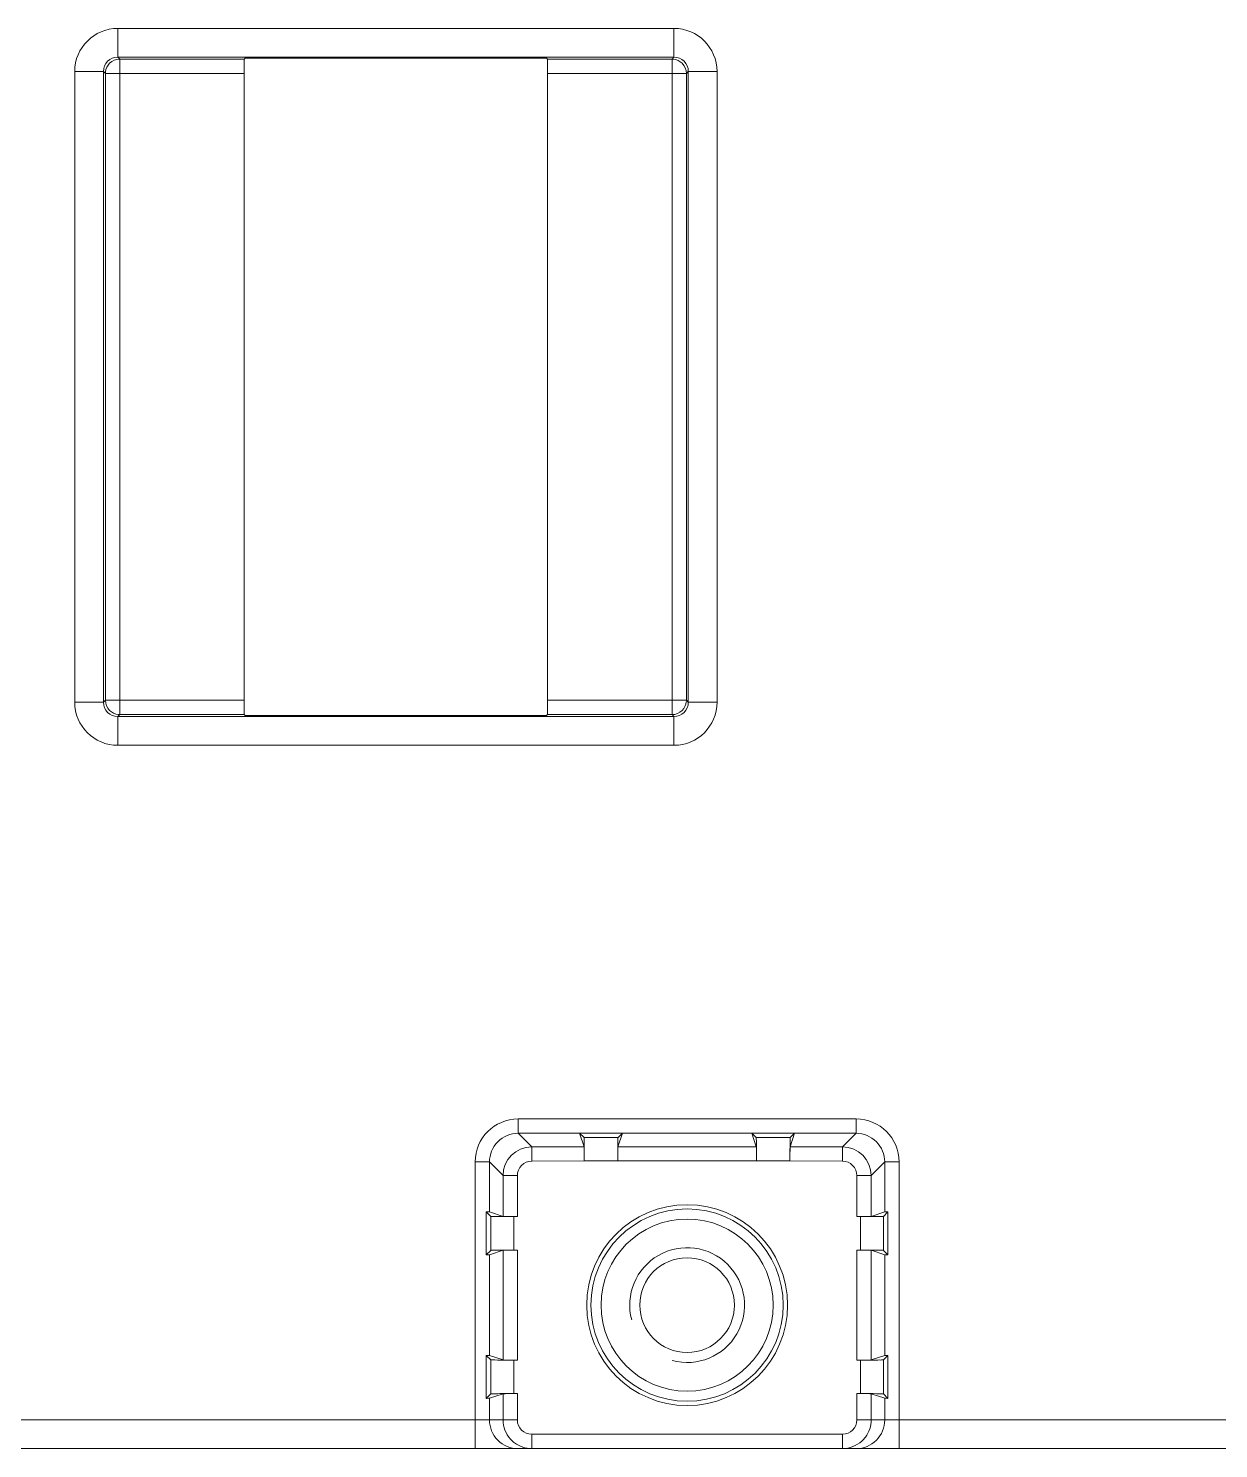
# Model space of a CAD drawing. Header units: millimetres. Extents: x 33157 to 59611, y -29750 to 1750.
# Drawn here: x 54870.76 to 54912.23, y -4078.11 to -4028.62 of the extents above; entities that cross this region are included whole.
import ezdxf

# ---------------------------------------------------------------- set-up
doc = ezdxf.new("R2010")
doc.units = ezdxf.units.MM
doc.layers.add('layer 1', color=7, linetype='Continuous', lineweight=18)

msp = doc.modelspace()

# ---------------------------------------------------------------- linework, layer by layer
at = {"layer": 'layer 1', "lineweight": 9}
for p, q in [((54873.87, -4028.617), (54873.87, -4028.617)), ((54873.87, -4028.617), (54873.87, -4029.617)), ((54893.253, -4028.617), (54893.253, -4028.617)), ((54893.253, -4028.617), (54893.253, -4029.617)), ((54893.253, -4028.617), (54893.253, -4028.617)), ((54873.938, -4029.685), (54873.938, -4029.685)), ((54873.938, -4029.685), (54873.938, -4052.532)), ((54878.279, -4029.685), (54878.279, -4029.685)), ((54878.309, -4029.655), (54878.309, -4029.655)), ((54888.813, -4029.655), (54888.813, -4029.655)), ((54893.185, -4029.685), (54893.185, -4029.685)), ((54893.185, -4029.685), (54893.185, -4052.532)), ((54893.185, -4029.685), (54893.185, -4029.685)), ((54893.253, -4029.617), (54893.253, -4029.617)), ((54893.253, -4029.617), (54893.253, -4029.617)), ((54872.37, -4030.117), (54872.37, -4030.117)), ((54872.37, -4030.117), (54872.37, -4052.1)), ((54873.37, -4030.117), (54873.37, -4030.117)), ((54873.37, -4030.117), (54873.37, -4052.1)), ((54873.37, -4030.117), (54873.37, -4030.117)), ((54873.438, -4030.185), (54873.438, -4030.185)), ((54873.438, -4030.185), (54873.438, -4052.032)), ((54878.274, -4030.185), (54878.274, -4030.185)), ((54878.274, -4030.185), (54878.274, -4052.032)), ((54878.274, -4030.185), (54878.274, -4030.185)), ((54888.848, -4030.185), (54888.848, -4030.185)), ((54888.848, -4030.185), (54888.848, -4052.032)), ((54893.685, -4030.185), (54893.685, -4030.185)), ((54893.685, -4030.185), (54893.685, -4052.032)), ((54893.685, -4030.185), (54893.685, -4030.185)), ((54893.753, -4030.117), (54893.753, -4030.117)), ((54893.753, -4030.117), (54893.753, -4052.1)), ((54893.753, -4030.117), (54893.753, -4030.117)), ((54894.753, -4030.117), (54894.753, -4030.117)), ((54894.753, -4030.117), (54894.753, -4052.1)), ((54894.753, -4030.117), (54894.753, -4030.117)), ((54873.37, -4052.1), (54873.37, -4052.1)), ((54873.438, -4052.032), (54873.438, -4052.032)), ((54878.274, -4052.032), (54878.274, -4052.032)), ((54893.685, -4052.032), (54893.685, -4052.032)), ((54894.753, -4052.1), (54894.753, -4052.1)), ((54873.87, -4052.6), (54873.87, -4052.6)), ((54873.87, -4052.6), (54873.87, -4053.6)), ((54873.938, -4052.532), (54873.938, -4052.532)), ((54878.279, -4052.532), (54878.279, -4052.532)), ((54888.813, -4052.562), (54888.813, -4052.562)), ((54888.844, -4052.532), (54888.844, -4052.532)), ((54893.185, -4052.532), (54893.185, -4052.532)), ((54893.253, -4052.6), (54893.253, -4052.6)), ((54893.253, -4052.6), (54893.253, -4053.6)), ((54893.253, -4052.6), (54893.253, -4052.6)), ((54893.253, -4053.6), (54893.253, -4053.6)), ((54887.824, -4066.621), (54887.824, -4066.621)), ((54887.824, -4066.621), (54887.824, -4067.121)), ((54899.599, -4066.621), (54899.599, -4066.621)), ((54899.599, -4066.621), (54899.599, -4066.621)), ((54899.599, -4066.621), (54899.599, -4067.121)), ((54889.966, -4067.121), (54889.966, -4067.121)), ((54891.457, -4067.121), (54891.457, -4067.121)), ((54891.458, -4067.112), (54891.458, -4067.112)), ((54891.458, -4067.112), (54891.458, -4067.112)), ((54895.966, -4067.121), (54895.966, -4067.121)), ((54897.457, -4067.121), (54897.457, -4067.121)), ((54897.458, -4067.112), (54897.458, -4067.112)), ((54897.458, -4067.112), (54897.458, -4067.112)), ((54899.599, -4067.121), (54899.599, -4067.121)), ((54899.599, -4067.121), (54899.599, -4067.121)), ((54888.296, -4067.593), (54888.296, -4067.593)), ((54888.296, -4067.593), (54888.296, -4068.093)), ((54890.123, -4067.593), (54890.123, -4067.593)), ((54891.303, -4067.267), (54891.303, -4067.267)), ((54896.123, -4067.593), (54896.123, -4067.593)), ((54897.303, -4067.267), (54897.303, -4067.267)), ((54899.127, -4067.593), (54899.127, -4067.593)), ((54899.127, -4067.593), (54899.127, -4067.593)), ((54899.127, -4067.593), (54899.127, -4068.093)), ((54886.324, -4068.121), (54886.324, -4068.121)), ((54886.324, -4068.121), (54886.324, -4078.109)), ((54886.824, -4068.121), (54886.824, -4068.121)), ((54886.824, -4068.121), (54886.824, -4069.863)), ((54886.824, -4068.121), (54886.824, -4068.121)), ((54890.127, -4068.08), (54890.127, -4068.08)), ((54897.296, -4068.08), (54897.296, -4068.08)), ((54900.599, -4068.121), (54900.599, -4068.121)), ((54900.599, -4068.121), (54900.599, -4069.863)), ((54900.599, -4068.121), (54900.599, -4068.121)), ((54901.098, -4068.121), (54901.098, -4068.121)), ((54901.098, -4068.121), (54901.098, -4068.121)), ((54901.098, -4068.121), (54901.098, -4078.109)), ((54887.296, -4068.593), (54887.296, -4068.593)), ((54887.296, -4068.593), (54887.296, -4070.02)), ((54887.796, -4068.593), (54887.796, -4068.593)), ((54887.796, -4068.593), (54887.796, -4068.593)), ((54887.796, -4068.593), (54887.796, -4070.024)), ((54899.627, -4068.593), (54899.627, -4068.593)), ((54899.627, -4068.593), (54899.627, -4070.024)), ((54900.127, -4068.593), (54900.127, -4068.593)), ((54900.127, -4068.593), (54900.127, -4068.593)), ((54900.127, -4068.593), (54900.127, -4070.02)), ((54886.713, -4069.86), (54886.713, -4069.86)), ((54886.713, -4069.86), (54886.713, -4071.357)), ((54886.87, -4070.017), (54886.87, -4070.017)), ((54886.87, -4070.017), (54886.87, -4071.2)), ((54887.67, -4070.024), (54887.67, -4070.024)), ((54887.67, -4070.024), (54887.67, -4071.193)), ((54887.796, -4070.024), (54887.796, -4070.024)), ((54899.753, -4070.024), (54899.753, -4070.024)), ((54899.753, -4070.024), (54899.753, -4071.193)), ((54899.753, -4070.024), (54899.753, -4070.024)), ((54900.553, -4070.017), (54900.553, -4070.017)), ((54900.553, -4070.017), (54900.553, -4071.2)), ((54900.599, -4069.863), (54900.599, -4069.863)), ((54900.71, -4069.86), (54900.71, -4069.86)), ((54900.71, -4069.86), (54900.71, -4071.357)), ((54900.71, -4069.86), (54900.71, -4069.86)), ((54886.824, -4071.354), (54886.824, -4071.354)), ((54886.824, -4071.354), (54886.824, -4074.863)), ((54886.87, -4071.2), (54886.87, -4071.2)), ((54887.296, -4071.197), (54887.296, -4071.197)), ((54887.296, -4071.197), (54887.296, -4075.02)), ((54887.296, -4071.197), (54887.296, -4071.197)), ((54887.796, -4071.193), (54887.796, -4071.193)), ((54887.796, -4071.193), (54887.796, -4075.024)), ((54887.796, -4071.193), (54887.796, -4071.193)), ((54899.627, -4071.193), (54899.627, -4071.193)), ((54899.627, -4071.193), (54899.627, -4075.024)), ((54899.753, -4071.193), (54899.753, -4071.193)), ((54900.127, -4071.197), (54900.127, -4071.197)), ((54900.127, -4071.197), (54900.127, -4075.02)), ((54900.599, -4071.354), (54900.599, -4071.354)), ((54900.599, -4071.354), (54900.599, -4074.863)), ((54886.713, -4074.86), (54886.713, -4074.86)), ((54886.713, -4074.86), (54886.713, -4076.357)), ((54886.87, -4075.017), (54886.87, -4075.017)), ((54886.87, -4075.017), (54886.87, -4076.2)), ((54887.67, -4075.024), (54887.67, -4075.024)), ((54887.67, -4075.024), (54887.67, -4076.193)), ((54887.796, -4075.024), (54887.796, -4075.024)), ((54899.753, -4075.024), (54899.753, -4075.024)), ((54899.753, -4075.024), (54899.753, -4076.193)), ((54899.753, -4075.024), (54899.753, -4075.024)), ((54900.553, -4075.017), (54900.553, -4075.017)), ((54900.553, -4075.017), (54900.553, -4076.2)), ((54900.599, -4074.863), (54900.599, -4074.863)), ((54900.71, -4074.86), (54900.71, -4074.86)), ((54900.71, -4074.86), (54900.71, -4076.357)), ((54900.71, -4074.86), (54900.71, -4074.86)), ((54886.824, -4076.354), (54886.824, -4076.354)), ((54886.824, -4076.354), (54886.824, -4077.109)), ((54886.87, -4076.2), (54886.87, -4076.2)), ((54887.296, -4076.197), (54887.296, -4076.197)), ((54887.296, -4076.197), (54887.296, -4077.109)), ((54887.296, -4076.197), (54887.296, -4076.197)), ((54887.796, -4076.193), (54887.796, -4076.193)), ((54887.796, -4076.193), (54887.796, -4077.109)), ((54887.796, -4076.193), (54887.796, -4076.193)), ((54899.627, -4076.193), (54899.627, -4076.193)), ((54899.627, -4076.193), (54899.627, -4077.109)), ((54899.753, -4076.193), (54899.753, -4076.193)), ((54900.127, -4076.197), (54900.127, -4076.197)), ((54900.127, -4076.197), (54900.127, -4077.109)), ((54900.599, -4076.354), (54900.599, -4076.354)), ((54900.599, -4076.354), (54900.599, -4077.109)), ((54887.796, -4077.109), (54887.796, -4077.109)), ((54888.296, -4077.609), (54888.296, -4077.609)), ((54888.296, -4077.609), (54888.296, -4078.109)), ((54899.127, -4077.609), (54899.127, -4077.609)), ((54899.127, -4077.609), (54899.127, -4077.609)), ((54899.127, -4077.609), (54899.127, -4078.109))]:
    msp.add_line(p, q, dxfattribs=at)
for points in [[(54873.87, -4028.617), (54873.042, -4028.617), (54872.37, -4029.289), (54872.37, -4030.117)], [(54873.87, -4028.617), (54873.87, -4028.617), (54893.253, -4028.617), (54893.253, -4028.617)], [(54894.753, -4030.117), (54894.753, -4029.289), (54894.081, -4028.617), (54893.253, -4028.617)], [(54873.585, -4029.832), (54873.506, -4029.91), (54873.453, -4030.022), (54873.441, -4030.132)], [(54873.938, -4029.685), (54873.811, -4029.685), (54873.675, -4029.742), (54873.585, -4029.832)], [(54873.87, -4029.617), (54873.87, -4029.617), (54893.253, -4029.617), (54893.253, -4029.617)], [(54873.938, -4029.685), (54873.938, -4029.685), (54873.87, -4029.617), (54873.87, -4029.617)], [(54878.279, -4029.685), (54878.279, -4029.685), (54873.938, -4029.685), (54873.938, -4029.685)], [(54878.309, -4029.655), (54878.309, -4029.655), (54888.813, -4029.655), (54888.813, -4029.655)], [(54878.279, -4029.685), (54878.276, -4029.688), (54878.274, -4029.911), (54878.274, -4030.185)], [(54878.279, -4029.685), (54878.279, -4029.685), (54878.309, -4029.655), (54878.309, -4029.655)], [(54888.844, -4029.685), (54888.844, -4029.685), (54888.813, -4029.655), (54888.813, -4029.655)], [(54893.185, -4029.685), (54893.185, -4029.685), (54888.844, -4029.685), (54888.844, -4029.685)], [(54888.848, -4030.185), (54888.848, -4029.911), (54888.846, -4029.688), (54888.844, -4029.685)], [(54893.253, -4029.617), (54893.253, -4029.617), (54893.185, -4029.685), (54893.185, -4029.685)], [(54893.238, -4029.688), (54893.22, -4029.686), (54893.202, -4029.685), (54893.185, -4029.685)], [(54893.538, -4029.832), (54893.46, -4029.753), (54893.348, -4029.7), (54893.238, -4029.688)], [(54893.685, -4030.185), (54893.685, -4030.058), (54893.628, -4029.922), (54893.538, -4029.832)], [(54872.37, -4030.117), (54872.37, -4030.117), (54873.37, -4030.117), (54873.37, -4030.117)], [(54873.438, -4030.185), (54873.438, -4030.185), (54873.37, -4030.117), (54873.37, -4030.117)], [(54873.438, -4030.185), (54873.438, -4030.185), (54878.274, -4030.185), (54878.274, -4030.185)], [(54873.441, -4030.132), (54873.439, -4030.15), (54873.438, -4030.167), (54873.438, -4030.185)], [(54893.685, -4030.185), (54893.685, -4030.185), (54888.848, -4030.185), (54888.848, -4030.185)], [(54893.753, -4030.117), (54893.753, -4030.117), (54893.685, -4030.185), (54893.685, -4030.185)], [(54894.753, -4030.117), (54894.753, -4030.117), (54893.753, -4030.117), (54893.753, -4030.117)], [(54872.37, -4052.1), (54872.37, -4052.1), (54873.37, -4052.1), (54873.37, -4052.1)], [(54872.37, -4052.1), (54872.37, -4052.928), (54873.042, -4053.6), (54873.87, -4053.6)], [(54873.438, -4052.032), (54873.438, -4052.032), (54873.37, -4052.1), (54873.37, -4052.1)], [(54873.438, -4052.032), (54873.438, -4052.032), (54878.274, -4052.032), (54878.274, -4052.032)], [(54873.438, -4052.032), (54873.438, -4052.159), (54873.494, -4052.295), (54873.585, -4052.385)], [(54878.274, -4052.032), (54878.274, -4052.306), (54878.276, -4052.529), (54878.279, -4052.532)], [(54888.848, -4052.032), (54888.848, -4052.032), (54893.685, -4052.032), (54893.685, -4052.032)], [(54888.844, -4052.532), (54888.846, -4052.529), (54888.848, -4052.306), (54888.848, -4052.032)], [(54893.253, -4053.6), (54894.081, -4053.6), (54894.753, -4052.928), (54894.753, -4052.1)], [(54893.538, -4052.385), (54893.617, -4052.307), (54893.67, -4052.195), (54893.682, -4052.085)], [(54893.682, -4052.085), (54893.684, -4052.067), (54893.685, -4052.05), (54893.685, -4052.032)], [(54893.685, -4052.032), (54893.685, -4052.032), (54893.753, -4052.1), (54893.753, -4052.1)], [(54894.753, -4052.1), (54894.753, -4052.1), (54893.753, -4052.1), (54893.753, -4052.1)], [(54873.585, -4052.385), (54873.663, -4052.464), (54873.775, -4052.517), (54873.885, -4052.529)], [(54893.253, -4052.6), (54893.253, -4052.6), (54873.87, -4052.6), (54873.87, -4052.6)], [(54873.938, -4052.532), (54873.938, -4052.532), (54873.87, -4052.6), (54873.87, -4052.6)], [(54873.885, -4052.529), (54873.903, -4052.531), (54873.92, -4052.532), (54873.938, -4052.532)], [(54873.938, -4052.532), (54873.938, -4052.532), (54878.279, -4052.532), (54878.279, -4052.532)], [(54878.309, -4052.562), (54878.309, -4052.562), (54888.813, -4052.562), (54888.813, -4052.562)], [(54878.279, -4052.532), (54878.279, -4052.532), (54878.309, -4052.562), (54878.309, -4052.562)], [(54888.844, -4052.532), (54888.844, -4052.532), (54888.813, -4052.562), (54888.813, -4052.562)], [(54888.844, -4052.532), (54888.844, -4052.532), (54893.185, -4052.532), (54893.185, -4052.532)], [(54893.185, -4052.532), (54893.185, -4052.532), (54893.253, -4052.6), (54893.253, -4052.6)], [(54893.185, -4052.532), (54893.312, -4052.532), (54893.448, -4052.475), (54893.538, -4052.385)], [(54893.253, -4053.6), (54893.253, -4053.6), (54873.87, -4053.6), (54873.87, -4053.6)], [(54887.824, -4066.621), (54886.996, -4066.621), (54886.324, -4067.293), (54886.324, -4068.121)], [(54899.599, -4066.621), (54899.599, -4066.621), (54887.824, -4066.621), (54887.824, -4066.621)], [(54901.098, -4068.121), (54901.098, -4067.293), (54900.427, -4066.621), (54899.599, -4066.621)], [(54889.966, -4067.121), (54889.966, -4067.121), (54887.824, -4067.121), (54887.824, -4067.121)], [(54888.296, -4067.593), (54888.296, -4067.593), (54887.824, -4067.121), (54887.824, -4067.121)], [(54891.458, -4067.112), (54891.458, -4067.112), (54889.965, -4067.112), (54889.965, -4067.112)], [(54889.966, -4067.113), (54889.966, -4067.113), (54889.965, -4067.112), (54889.965, -4067.112)], [(54890.12, -4067.267), (54890.12, -4067.267), (54889.966, -4067.117), (54889.966, -4067.117)], [(54889.966, -4067.121), (54889.966, -4067.121), (54890.123, -4067.593), (54890.123, -4067.593)], [(54891.457, -4067.121), (54891.457, -4067.121), (54891.3, -4067.593), (54891.3, -4067.593)], [(54891.303, -4067.267), (54891.303, -4067.267), (54891.458, -4067.112), (54891.458, -4067.112)], [(54895.966, -4067.121), (54895.966, -4067.121), (54891.457, -4067.121), (54891.457, -4067.121)], [(54897.458, -4067.112), (54897.458, -4067.112), (54895.965, -4067.112), (54895.965, -4067.112)], [(54895.966, -4067.113), (54895.966, -4067.113), (54895.965, -4067.112), (54895.965, -4067.112)], [(54896.12, -4067.267), (54896.12, -4067.267), (54895.966, -4067.117), (54895.966, -4067.117)], [(54895.966, -4067.121), (54895.966, -4067.121), (54896.123, -4067.593), (54896.123, -4067.593)], [(54897.457, -4067.121), (54897.457, -4067.121), (54897.3, -4067.593), (54897.3, -4067.593)], [(54897.303, -4067.267), (54897.303, -4067.267), (54897.458, -4067.112), (54897.458, -4067.112)], [(54899.599, -4067.121), (54899.599, -4067.121), (54897.457, -4067.121), (54897.457, -4067.121)], [(54899.127, -4067.593), (54899.127, -4067.593), (54899.599, -4067.121), (54899.599, -4067.121)], [(54888.296, -4067.593), (54887.744, -4067.593), (54887.296, -4068.041), (54887.296, -4068.593)], [(54890.123, -4067.593), (54890.123, -4067.593), (54888.296, -4067.593), (54888.296, -4067.593)], [(54891.303, -4067.267), (54891.303, -4067.267), (54890.12, -4067.267), (54890.12, -4067.267)], [(54896.123, -4067.593), (54896.123, -4067.593), (54891.3, -4067.593), (54891.3, -4067.593)], [(54897.303, -4067.267), (54897.303, -4067.267), (54896.12, -4067.267), (54896.12, -4067.267)], [(54899.127, -4067.593), (54899.127, -4067.593), (54897.3, -4067.593), (54897.3, -4067.593)], [(54900.127, -4068.593), (54900.126, -4068.041), (54899.679, -4067.593), (54899.127, -4067.593)], [(54886.324, -4068.121), (54886.324, -4068.121), (54886.824, -4068.121), (54886.824, -4068.121)], [(54887.296, -4068.593), (54887.296, -4068.593), (54886.824, -4068.121), (54886.824, -4068.121)], [(54890.127, -4068.08), (54890.127, -4068.08), (54888.296, -4068.093), (54888.296, -4068.093)], [(54897.296, -4068.08), (54897.296, -4068.08), (54890.127, -4068.08), (54890.127, -4068.08)], [(54899.127, -4068.093), (54899.127, -4068.093), (54897.296, -4068.08), (54897.296, -4068.08)], [(54900.127, -4068.593), (54900.127, -4068.593), (54900.599, -4068.121), (54900.599, -4068.121)], [(54901.098, -4068.121), (54901.098, -4068.121), (54900.599, -4068.121), (54900.599, -4068.121)], [(54887.796, -4068.593), (54887.796, -4068.593), (54887.296, -4068.593), (54887.296, -4068.593)], [(54899.627, -4068.593), (54899.627, -4068.593), (54900.127, -4068.593), (54900.127, -4068.593)], [(54886.87, -4070.017), (54886.87, -4070.017), (54886.713, -4069.86), (54886.713, -4069.86)], [(54886.824, -4069.863), (54886.821, -4069.862), (54886.782, -4069.861), (54886.713, -4069.86)], [(54886.824, -4069.863), (54886.824, -4069.863), (54887.296, -4070.02), (54887.296, -4070.02)], [(54886.87, -4070.017), (54886.874, -4070.021), (54887.231, -4070.024), (54887.67, -4070.024)], [(54887.296, -4070.02), (54887.303, -4070.022), (54887.525, -4070.024), (54887.796, -4070.024)], [(54887.796, -4070.024), (54887.796, -4070.024), (54887.67, -4070.024), (54887.67, -4070.024)], [(54899.627, -4070.024), (54899.627, -4070.024), (54899.753, -4070.024), (54899.753, -4070.024)], [(54900.599, -4069.863), (54900.599, -4069.863), (54900.127, -4070.02), (54900.127, -4070.02)], [(54900.553, -4070.017), (54900.553, -4070.017), (54900.71, -4069.86), (54900.71, -4069.86)], [(54900.71, -4069.86), (54900.641, -4069.861), (54900.602, -4069.862), (54900.599, -4069.863)], [(54886.87, -4071.2), (54886.87, -4071.2), (54886.713, -4071.357), (54886.713, -4071.357)], [(54886.713, -4071.357), (54886.782, -4071.356), (54886.821, -4071.355), (54886.824, -4071.354)], [(54886.824, -4071.354), (54886.824, -4071.354), (54887.296, -4071.197), (54887.296, -4071.197)], [(54887.796, -4071.193), (54887.796, -4071.193), (54887.67, -4071.193), (54887.67, -4071.193)], [(54899.627, -4071.193), (54899.627, -4071.193), (54899.753, -4071.193), (54899.753, -4071.193)], [(54900.127, -4071.197), (54900.12, -4071.195), (54899.898, -4071.193), (54899.627, -4071.193)], [(54900.553, -4071.2), (54900.549, -4071.196), (54900.192, -4071.193), (54899.753, -4071.193)], [(54900.599, -4071.354), (54900.599, -4071.354), (54900.127, -4071.197), (54900.127, -4071.197)], [(54900.553, -4071.2), (54900.553, -4071.2), (54900.71, -4071.357), (54900.71, -4071.357)], [(54900.599, -4071.354), (54900.602, -4071.355), (54900.641, -4071.356), (54900.71, -4071.357)], [(54886.87, -4075.017), (54886.87, -4075.017), (54886.713, -4074.86), (54886.713, -4074.86)], [(54886.824, -4074.863), (54886.821, -4074.862), (54886.782, -4074.861), (54886.713, -4074.86)], [(54886.824, -4074.863), (54886.824, -4074.863), (54887.296, -4075.02), (54887.296, -4075.02)], [(54886.87, -4075.017), (54886.874, -4075.021), (54887.231, -4075.024), (54887.67, -4075.024)], [(54887.296, -4075.02), (54887.303, -4075.022), (54887.525, -4075.024), (54887.796, -4075.024)], [(54887.796, -4075.024), (54887.796, -4075.024), (54887.67, -4075.024), (54887.67, -4075.024)], [(54899.627, -4075.024), (54899.627, -4075.024), (54899.753, -4075.024), (54899.753, -4075.024)], [(54900.599, -4074.863), (54900.599, -4074.863), (54900.127, -4075.02), (54900.127, -4075.02)], [(54900.553, -4075.017), (54900.553, -4075.017), (54900.71, -4074.86), (54900.71, -4074.86)], [(54900.71, -4074.86), (54900.641, -4074.861), (54900.602, -4074.862), (54900.599, -4074.863)], [(54886.87, -4076.2), (54886.87, -4076.2), (54886.713, -4076.357), (54886.713, -4076.357)], [(54886.713, -4076.357), (54886.782, -4076.356), (54886.821, -4076.355), (54886.824, -4076.354)], [(54886.824, -4076.354), (54886.824, -4076.354), (54887.296, -4076.197), (54887.296, -4076.197)], [(54887.796, -4076.193), (54887.796, -4076.193), (54887.67, -4076.193), (54887.67, -4076.193)], [(54899.627, -4076.193), (54899.627, -4076.193), (54899.753, -4076.193), (54899.753, -4076.193)], [(54900.127, -4076.197), (54900.12, -4076.195), (54899.898, -4076.193), (54899.627, -4076.193)], [(54900.553, -4076.2), (54900.549, -4076.196), (54900.192, -4076.193), (54899.753, -4076.193)], [(54900.599, -4076.354), (54900.599, -4076.354), (54900.127, -4076.197), (54900.127, -4076.197)], [(54900.553, -4076.2), (54900.553, -4076.2), (54900.71, -4076.357), (54900.71, -4076.357)], [(54900.599, -4076.354), (54900.602, -4076.355), (54900.641, -4076.356), (54900.71, -4076.357)], [(54845.627, -4077.109), (54845.627, -4077.109), (54887.796, -4077.109), (54887.796, -4077.109)], [(54886.824, -4077.109), (54886.824, -4077.374), (54886.929, -4077.628), (54887.117, -4077.816)], [(54887.296, -4077.108), (54887.296, -4077.357), (54887.389, -4077.597), (54887.556, -4077.781)], [(54887.796, -4077.109), (54887.796, -4077.385), (54888.02, -4077.609), (54888.296, -4077.609)], [(54899.127, -4077.609), (54899.403, -4077.609), (54899.627, -4077.385), (54899.627, -4077.109)], [(54899.627, -4077.109), (54899.627, -4077.109), (54932.796, -4077.109), (54932.796, -4077.109)], [(54899.928, -4077.707), (54900.054, -4077.538), (54900.127, -4077.319), (54900.127, -4077.109)], [(54900.306, -4077.816), (54900.493, -4077.628), (54900.599, -4077.374), (54900.599, -4077.109)], [(54887.117, -4077.816), (54887.304, -4078.003), (54887.559, -4078.108), (54887.824, -4078.109)], [(54887.556, -4077.781), (54887.599, -4077.828), (54887.647, -4077.872), (54887.698, -4077.91)], [(54887.698, -4077.91), (54887.866, -4078.036), (54888.086, -4078.108), (54888.296, -4078.109)], [(54888.296, -4077.609), (54888.296, -4077.609), (54899.127, -4077.609), (54899.127, -4077.609)], [(54899.127, -4078.109), (54899.375, -4078.108), (54899.615, -4078.016), (54899.799, -4077.849)], [(54899.599, -4078.109), (54899.864, -4078.108), (54900.118, -4078.003), (54900.306, -4077.816)], [(54899.799, -4077.849), (54899.846, -4077.806), (54899.89, -4077.758), (54899.928, -4077.707)], [(54809.212, -4078.109), (54809.212, -4078.109), (55095.211, -4078.109), (55095.211, -4078.109)]]:
    msp.add_open_spline(points, degree=3, dxfattribs=at)
for points, knots in [([(54873.87, -4029.617), (54873.737, -4029.617), (54873.61, -4029.67), (54873.516, -4029.764), (54873.423, -4029.857), (54873.37, -4029.985), (54873.37, -4030.117)], [0, 0, 0, 0, 177885.714021, 177885.714021, 177885.714021, 355771.428041, 355771.428041, 355771.428041, 355771.428041]), ([(54893.753, -4030.117), (54893.753, -4029.985), (54893.7, -4029.857), (54893.606, -4029.764), (54893.513, -4029.67), (54893.385, -4029.617), (54893.253, -4029.617)], [0, 0, 0, 0, 177948.246748, 177948.246748, 177948.246748, 355896.493497, 355896.493497, 355896.493497, 355896.493497]), ([(54873.37, -4052.1), (54873.37, -4052.232), (54873.423, -4052.36), (54873.516, -4052.453), (54873.61, -4052.547), (54873.737, -4052.6), (54873.87, -4052.6)], [0, 0, 0, 0, 177924.588871, 177924.588871, 177924.588871, 355849.177742, 355849.177742, 355849.177742, 355849.177742]), ([(54893.253, -4052.6), (54893.385, -4052.6), (54893.513, -4052.547), (54893.606, -4052.453), (54893.7, -4052.36), (54893.753, -4052.232), (54893.753, -4052.1)], [0, 0, 0, 0, 177987.120337, 177987.120337, 177987.120337, 355974.240674, 355974.240674, 355974.240674, 355974.240674]), ([(54887.824, -4067.121), (54887.559, -4067.121), (54887.304, -4067.226), (54887.117, -4067.414), (54886.929, -4067.601), (54886.824, -4067.856), (54886.824, -4068.121)], [0, 0, 0, 0, 177992.337159, 177992.337159, 177992.337159, 355984.674317, 355984.674317, 355984.674317, 355984.674317]), ([(54900.599, -4068.121), (54900.599, -4067.856), (54900.494, -4067.601), (54900.306, -4067.414), (54900.119, -4067.226), (54899.864, -4067.121), (54899.599, -4067.121)], [0, 0, 0, 0, 178033.306349, 178033.306349, 178033.306349, 356066.612698, 356066.612698, 356066.612698, 356066.612698]), ([(54890.127, -4068.08), (54890.127, -4067.977), (54890.127, -4067.875), (54890.127, -4067.772), (54890.127, -4067.725), (54890.126, -4067.678), (54890.126, -4067.632), (54890.126, -4067.591), (54890.126, -4067.55), (54890.125, -4067.509), (54890.125, -4067.475), (54890.124, -4067.442), (54890.124, -4067.407), (54890.124, -4067.382), (54890.125, -4067.356), (54890.123, -4067.332), (54890.122, -4067.316), (54890.119, -4067.302), (54890.122, -4067.284), (54890.123, -4067.278), (54890.124, -4067.271), (54890.12, -4067.267)], [0, 0, 0, 0, 148899.088234, 148899.088234, 148899.088234, 297798.176467, 297798.176467, 297798.176467, 446697.264701, 446697.264701, 446697.264701, 595596.352935, 595596.352935, 595596.352935, 744495.441169, 744495.441169, 744495.441169, 893394.529402, 893394.529402, 893394.529402, 1042293.617636, 1042293.617636, 1042293.617636, 1042293.617636]), ([(54890.127, -4068.08), (54890.127, -4068.019), (54890.127, -4067.958), (54890.127, -4067.896), (54890.127, -4067.844), (54890.128, -4067.791), (54890.126, -4067.74), (54890.125, -4067.705), (54890.122, -4067.67), (54890.125, -4067.634), (54890.126, -4067.62), (54890.127, -4067.606), (54890.123, -4067.593)], [0, 0, 0, 0, 157838.675086, 157838.675086, 157838.675086, 315677.350172, 315677.350172, 315677.350172, 473516.025257, 473516.025257, 473516.025257, 631354.700343, 631354.700343, 631354.700343, 631354.700343]), ([(54891.303, -4067.267), (54891.299, -4067.271), (54891.3, -4067.278), (54891.301, -4067.284), (54891.304, -4067.302), (54891.301, -4067.316), (54891.3, -4067.332), (54891.298, -4067.356), (54891.298, -4067.382), (54891.299, -4067.407), (54891.299, -4067.442), (54891.298, -4067.475), (54891.298, -4067.509), (54891.297, -4067.55), (54891.297, -4067.591), (54891.297, -4067.632), (54891.297, -4067.678), (54891.296, -4067.725), (54891.296, -4067.772), (54891.296, -4067.875), (54891.296, -4067.977), (54891.296, -4068.08)], [0, 0, 0, 0, 148902.331142, 148902.331142, 148902.331142, 297804.662285, 297804.662285, 297804.662285, 446706.993427, 446706.993427, 446706.993427, 595609.32457, 595609.32457, 595609.32457, 744511.655712, 744511.655712, 744511.655712, 893413.986854, 893413.986854, 893413.986854, 1042316.317997, 1042316.317997, 1042316.317997, 1042316.317997]), ([(54891.296, -4068.08), (54891.296, -4068.019), (54891.296, -4067.958), (54891.296, -4067.896), (54891.296, -4067.844), (54891.295, -4067.791), (54891.297, -4067.74), (54891.298, -4067.705), (54891.301, -4067.67), (54891.298, -4067.634), (54891.297, -4067.62), (54891.296, -4067.606), (54891.3, -4067.593)], [0, 0, 0, 0, 157841.910082, 157841.910082, 157841.910082, 315683.820164, 315683.820164, 315683.820164, 473525.730246, 473525.730246, 473525.730246, 631367.640328, 631367.640328, 631367.640328, 631367.640328]), ([(54896.127, -4068.08), (54896.127, -4067.977), (54896.127, -4067.875), (54896.127, -4067.772), (54896.127, -4067.725), (54896.126, -4067.678), (54896.126, -4067.632), (54896.126, -4067.591), (54896.126, -4067.55), (54896.125, -4067.509), (54896.125, -4067.475), (54896.124, -4067.442), (54896.124, -4067.407), (54896.124, -4067.382), (54896.125, -4067.356), (54896.123, -4067.332), (54896.122, -4067.316), (54896.119, -4067.302), (54896.122, -4067.284), (54896.123, -4067.278), (54896.124, -4067.271), (54896.12, -4067.267)], [0, 0, 0, 0, 148914.757877, 148914.757877, 148914.757877, 297829.515754, 297829.515754, 297829.515754, 446744.273631, 446744.273631, 446744.273631, 595659.031509, 595659.031509, 595659.031509, 744573.789386, 744573.789386, 744573.789386, 893488.547263, 893488.547263, 893488.547263, 1042403.30514, 1042403.30514, 1042403.30514, 1042403.30514]), ([(54896.127, -4068.08), (54896.127, -4068.019), (54896.127, -4067.958), (54896.127, -4067.896), (54896.127, -4067.844), (54896.128, -4067.791), (54896.126, -4067.74), (54896.125, -4067.705), (54896.122, -4067.67), (54896.125, -4067.634), (54896.126, -4067.62), (54896.127, -4067.606), (54896.123, -4067.593)], [0, 0, 0, 0, 157855.251513, 157855.251513, 157855.251513, 315710.503027, 315710.503027, 315710.503027, 473565.75454, 473565.75454, 473565.75454, 631421.006053, 631421.006053, 631421.006053, 631421.006053]), ([(54897.303, -4067.267), (54897.299, -4067.271), (54897.3, -4067.278), (54897.301, -4067.284), (54897.304, -4067.302), (54897.301, -4067.316), (54897.3, -4067.332), (54897.298, -4067.356), (54897.298, -4067.382), (54897.299, -4067.407), (54897.299, -4067.442), (54897.298, -4067.475), (54897.298, -4067.509), (54897.297, -4067.55), (54897.297, -4067.591), (54897.297, -4067.632), (54897.297, -4067.678), (54897.296, -4067.725), (54897.296, -4067.772), (54897.296, -4067.875), (54897.296, -4067.977), (54897.296, -4068.08)], [0, 0, 0, 0, 148918.00079, 148918.00079, 148918.00079, 297836.001579, 297836.001579, 297836.001579, 446754.002369, 446754.002369, 446754.002369, 595672.003159, 595672.003159, 595672.003159, 744590.003949, 744590.003949, 744590.003949, 893508.004738, 893508.004738, 893508.004738, 1042426.005528, 1042426.005528, 1042426.005528, 1042426.005528]), ([(54897.296, -4068.08), (54897.296, -4068.019), (54897.296, -4067.958), (54897.296, -4067.896), (54897.296, -4067.844), (54897.295, -4067.791), (54897.297, -4067.74), (54897.298, -4067.705), (54897.301, -4067.67), (54897.298, -4067.634), (54897.297, -4067.62), (54897.296, -4067.606), (54897.3, -4067.593)], [0, 0, 0, 0, 157858.486511, 157858.486511, 157858.486511, 315716.973022, 315716.973022, 315716.973022, 473575.459533, 473575.459533, 473575.459533, 631433.946043, 631433.946043, 631433.946043, 631433.946043]), ([(54888.296, -4068.093), (54888.163, -4068.093), (54888.036, -4068.146), (54887.942, -4068.239), (54887.849, -4068.333), (54887.796, -4068.46), (54887.796, -4068.593)], [0, 0, 0, 0, 177996.719135, 177996.719135, 177996.719135, 355993.43827, 355993.43827, 355993.43827, 355993.43827]), ([(54899.627, -4068.593), (54899.627, -4068.46), (54899.574, -4068.333), (54899.48, -4068.239), (54899.387, -4068.146), (54899.26, -4068.093), (54899.127, -4068.093)], [0, 0, 0, 0, 178032.605632, 178032.605632, 178032.605632, 356065.211264, 356065.211264, 356065.211264, 356065.211264]), ([(54897.211, -4073.109), (54897.211, -4071.176), (54895.644, -4069.609), (54893.711, -4069.609), (54891.778, -4069.608), (54890.211, -4071.175), (54890.211, -4073.108), (54890.211, -4075.041), (54891.778, -4076.608), (54893.711, -4076.608), (54895.644, -4076.609), (54897.211, -4075.042), (54897.211, -4073.109)], [0, 0, 0, 0, 157843.958986, 157843.958986, 157843.958986, 315687.917971, 315687.917971, 315687.917971, 473531.876957, 473531.876957, 473531.876957, 631375.835942, 631375.835942, 631375.835942, 631375.835942]), ([(54897.061, -4073.109), (54897.061, -4071.258), (54895.562, -4069.759), (54893.711, -4069.759), (54891.861, -4069.758), (54890.361, -4071.258), (54890.361, -4073.108), (54890.361, -4074.959), (54891.861, -4076.458), (54893.711, -4076.458), (54895.562, -4076.459), (54897.061, -4074.959), (54897.061, -4073.109)], [0, 0, 0, 0, 157844.516129, 157844.516129, 157844.516129, 315689.032257, 315689.032257, 315689.032257, 473533.548386, 473533.548386, 473533.548386, 631378.064515, 631378.064515, 631378.064515, 631378.064515]), ([(54896.711, -4073.109), (54896.711, -4071.452), (54895.368, -4070.109), (54893.711, -4070.109), (54892.055, -4070.108), (54890.711, -4071.452), (54890.711, -4073.108), (54890.711, -4074.765), (54892.055, -4076.108), (54893.711, -4076.108), (54895.368, -4076.109), (54896.711, -4074.765), (54896.711, -4073.109)], [0, 0, 0, 0, 157845.816174, 157845.816174, 157845.816174, 315691.632348, 315691.632348, 315691.632348, 473537.448522, 473537.448522, 473537.448522, 631383.264696, 631383.264696, 631383.264696, 631383.264696]), ([(54899.725, -4070.024), (54899.829, -4070.024), (54899.933, -4070.024), (54900.037, -4070.024), (54900.085, -4070.024), (54900.132, -4070.023), (54900.18, -4070.023), (54900.222, -4070.023), (54900.264, -4070.023), (54900.306, -4070.022), (54900.34, -4070.022), (54900.374, -4070.021), (54900.409, -4070.021), (54900.435, -4070.022), (54900.462, -4070.022), (54900.487, -4070.02), (54900.502, -4070.019), (54900.517, -4070.016), (54900.535, -4070.019), (54900.542, -4070.02), (54900.548, -4070.021), (54900.553, -4070.017)], [0, 0, 0, 0, 148928.822412, 148928.822412, 148928.822412, 297857.644825, 297857.644825, 297857.644825, 446786.467237, 446786.467237, 446786.467237, 595715.28965, 595715.28965, 595715.28965, 744644.112062, 744644.112062, 744644.112062, 893572.934474, 893572.934474, 893572.934474, 1042501.756887, 1042501.756887, 1042501.756887, 1042501.756887]), ([(54899.725, -4070.024), (54899.776, -4070.024), (54899.827, -4070.024), (54899.878, -4070.024), (54899.921, -4070.024), (54899.965, -4070.024), (54900.007, -4070.023), (54900.036, -4070.022), (54900.064, -4070.02), (54900.094, -4070.022), (54900.105, -4070.022), (54900.116, -4070.024), (54900.127, -4070.02)], [0, 0, 0, 0, 157869.247123, 157869.247123, 157869.247123, 315738.494245, 315738.494245, 315738.494245, 473607.741368, 473607.741368, 473607.741368, 631476.98849, 631476.98849, 631476.98849, 631476.98849]), ([(54893.194, -4075.04), (54894.068, -4075.275), (54894.991, -4074.892), (54895.443, -4074.109), (54895.896, -4073.325), (54895.766, -4072.334), (54895.126, -4071.694), (54894.486, -4071.054), (54893.495, -4070.924), (54892.711, -4071.376), (54891.927, -4071.829), (54891.545, -4072.752), (54891.78, -4073.626)], [0, 0, 0, 0, 157853.037221, 157853.037221, 157853.037221, 315706.074442, 315706.074442, 315706.074442, 473559.111662, 473559.111662, 473559.111662, 631412.148883, 631412.148883, 631412.148883, 631412.148883]), ([(54887.698, -4071.193), (54887.594, -4071.193), (54887.49, -4071.193), (54887.385, -4071.193), (54887.338, -4071.193), (54887.29, -4071.194), (54887.243, -4071.194), (54887.201, -4071.194), (54887.159, -4071.194), (54887.117, -4071.195), (54887.083, -4071.195), (54887.048, -4071.196), (54887.014, -4071.196), (54886.987, -4071.195), (54886.961, -4071.195), (54886.936, -4071.197), (54886.92, -4071.198), (54886.905, -4071.201), (54886.888, -4071.198), (54886.881, -4071.197), (54886.874, -4071.196), (54886.87, -4071.2)], [0, 0, 0, 0, 148896.256082, 148896.256082, 148896.256082, 297792.512164, 297792.512164, 297792.512164, 446688.768246, 446688.768246, 446688.768246, 595585.024328, 595585.024328, 595585.024328, 744481.280411, 744481.280411, 744481.280411, 893377.536493, 893377.536493, 893377.536493, 1042273.792575, 1042273.792575, 1042273.792575, 1042273.792575]), ([(54887.698, -4071.193), (54887.647, -4071.193), (54887.596, -4071.193), (54887.545, -4071.193), (54887.502, -4071.193), (54887.458, -4071.193), (54887.415, -4071.194), (54887.387, -4071.195), (54887.358, -4071.197), (54887.329, -4071.195), (54887.318, -4071.195), (54887.307, -4071.193), (54887.296, -4071.197)], [0, 0, 0, 0, 157836.501804, 157836.501804, 157836.501804, 315673.003609, 315673.003609, 315673.003609, 473509.505413, 473509.505413, 473509.505413, 631346.007217, 631346.007217, 631346.007217, 631346.007217]), ([(54895.361, -4073.109), (54895.361, -4072.197), (54894.623, -4071.459), (54893.711, -4071.459), (54892.8, -4071.458), (54892.061, -4072.197), (54892.061, -4073.108), (54892.061, -4074.02), (54892.8, -4074.758), (54893.711, -4074.759), (54894.623, -4074.759), (54895.361, -4074.02), (54895.361, -4073.109)], [0, 0, 0, 0, 157850.830935, 157850.830935, 157850.830935, 315701.661869, 315701.661869, 315701.661869, 473552.492804, 473552.492804, 473552.492804, 631403.323739, 631403.323739, 631403.323739, 631403.323739]), ([(54899.725, -4075.024), (54899.829, -4075.024), (54899.933, -4075.024), (54900.037, -4075.024), (54900.085, -4075.024), (54900.132, -4075.023), (54900.18, -4075.023), (54900.222, -4075.023), (54900.264, -4075.023), (54900.306, -4075.022), (54900.34, -4075.022), (54900.374, -4075.021), (54900.409, -4075.021), (54900.435, -4075.022), (54900.462, -4075.022), (54900.487, -4075.02), (54900.502, -4075.019), (54900.517, -4075.016), (54900.535, -4075.019), (54900.542, -4075.02), (54900.548, -4075.021), (54900.553, -4075.017)], [0, 0, 0, 0, 148935.6432, 148935.6432, 148935.6432, 297871.2864, 297871.2864, 297871.2864, 446806.9296, 446806.9296, 446806.9296, 595742.5728, 595742.5728, 595742.5728, 744678.216001, 744678.216001, 744678.216001, 893613.859201, 893613.859201, 893613.859201, 1042549.502401, 1042549.502401, 1042549.502401, 1042549.502401]), ([(54899.725, -4075.024), (54899.776, -4075.024), (54899.827, -4075.024), (54899.878, -4075.024), (54899.921, -4075.024), (54899.965, -4075.024), (54900.007, -4075.023), (54900.036, -4075.022), (54900.064, -4075.02), (54900.094, -4075.022), (54900.105, -4075.022), (54900.116, -4075.024), (54900.127, -4075.02)], [0, 0, 0, 0, 157876.858724, 157876.858724, 157876.858724, 315753.717449, 315753.717449, 315753.717449, 473630.576173, 473630.576173, 473630.576173, 631507.434898, 631507.434898, 631507.434898, 631507.434898]), ([(54887.698, -4076.193), (54887.594, -4076.193), (54887.49, -4076.193), (54887.385, -4076.193), (54887.338, -4076.193), (54887.29, -4076.194), (54887.243, -4076.194), (54887.201, -4076.194), (54887.159, -4076.194), (54887.117, -4076.195), (54887.083, -4076.195), (54887.048, -4076.196), (54887.014, -4076.196), (54886.987, -4076.195), (54886.961, -4076.195), (54886.936, -4076.197), (54886.92, -4076.198), (54886.905, -4076.201), (54886.888, -4076.198), (54886.881, -4076.197), (54886.874, -4076.196), (54886.87, -4076.2)], [0, 0, 0, 0, 148903.077183, 148903.077183, 148903.077183, 297806.154366, 297806.154366, 297806.154366, 446709.231549, 446709.231549, 446709.231549, 595612.308732, 595612.308732, 595612.308732, 744515.385916, 744515.385916, 744515.385916, 893418.463099, 893418.463099, 893418.463099, 1042321.540282, 1042321.540282, 1042321.540282, 1042321.540282]), ([(54887.698, -4076.193), (54887.647, -4076.193), (54887.596, -4076.193), (54887.545, -4076.193), (54887.502, -4076.193), (54887.458, -4076.193), (54887.415, -4076.194), (54887.387, -4076.195), (54887.358, -4076.197), (54887.329, -4076.195), (54887.318, -4076.195), (54887.307, -4076.193), (54887.296, -4076.197)], [0, 0, 0, 0, 157844.113739, 157844.113739, 157844.113739, 315688.227479, 315688.227479, 315688.227479, 473532.341218, 473532.341218, 473532.341218, 631376.454957, 631376.454957, 631376.454957, 631376.454957])]:
    msp.add_open_spline(points, degree=3, knots=knots, dxfattribs=at)

doc.saveas('drawing.dxf')
